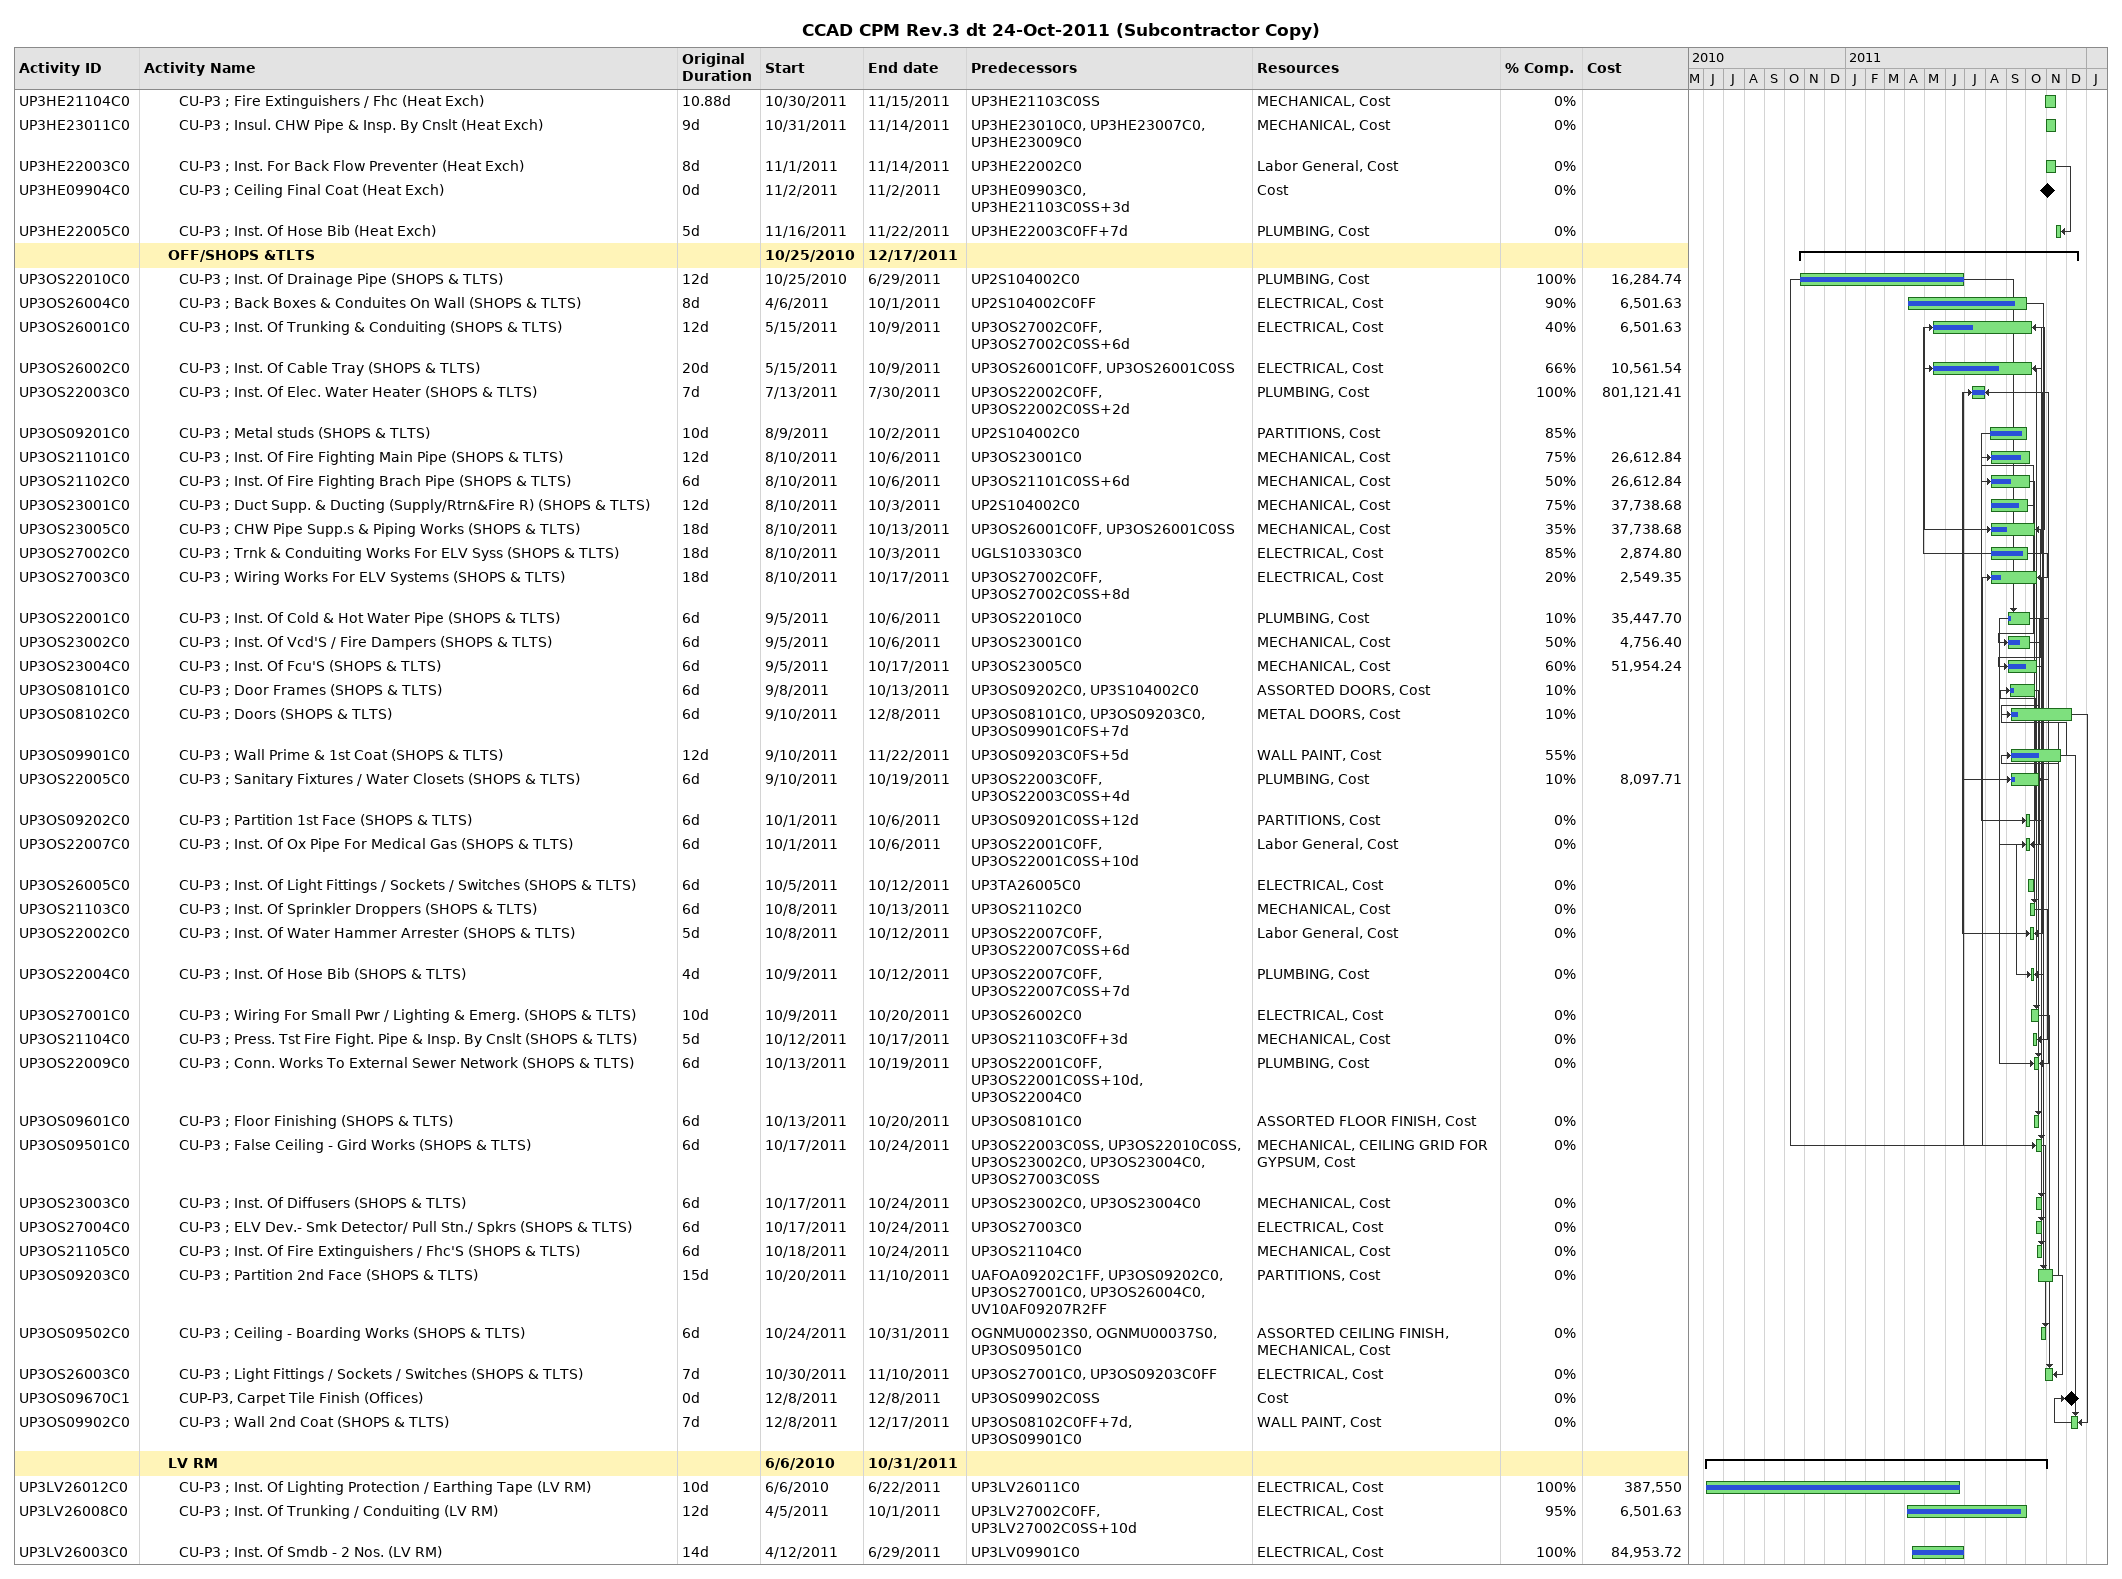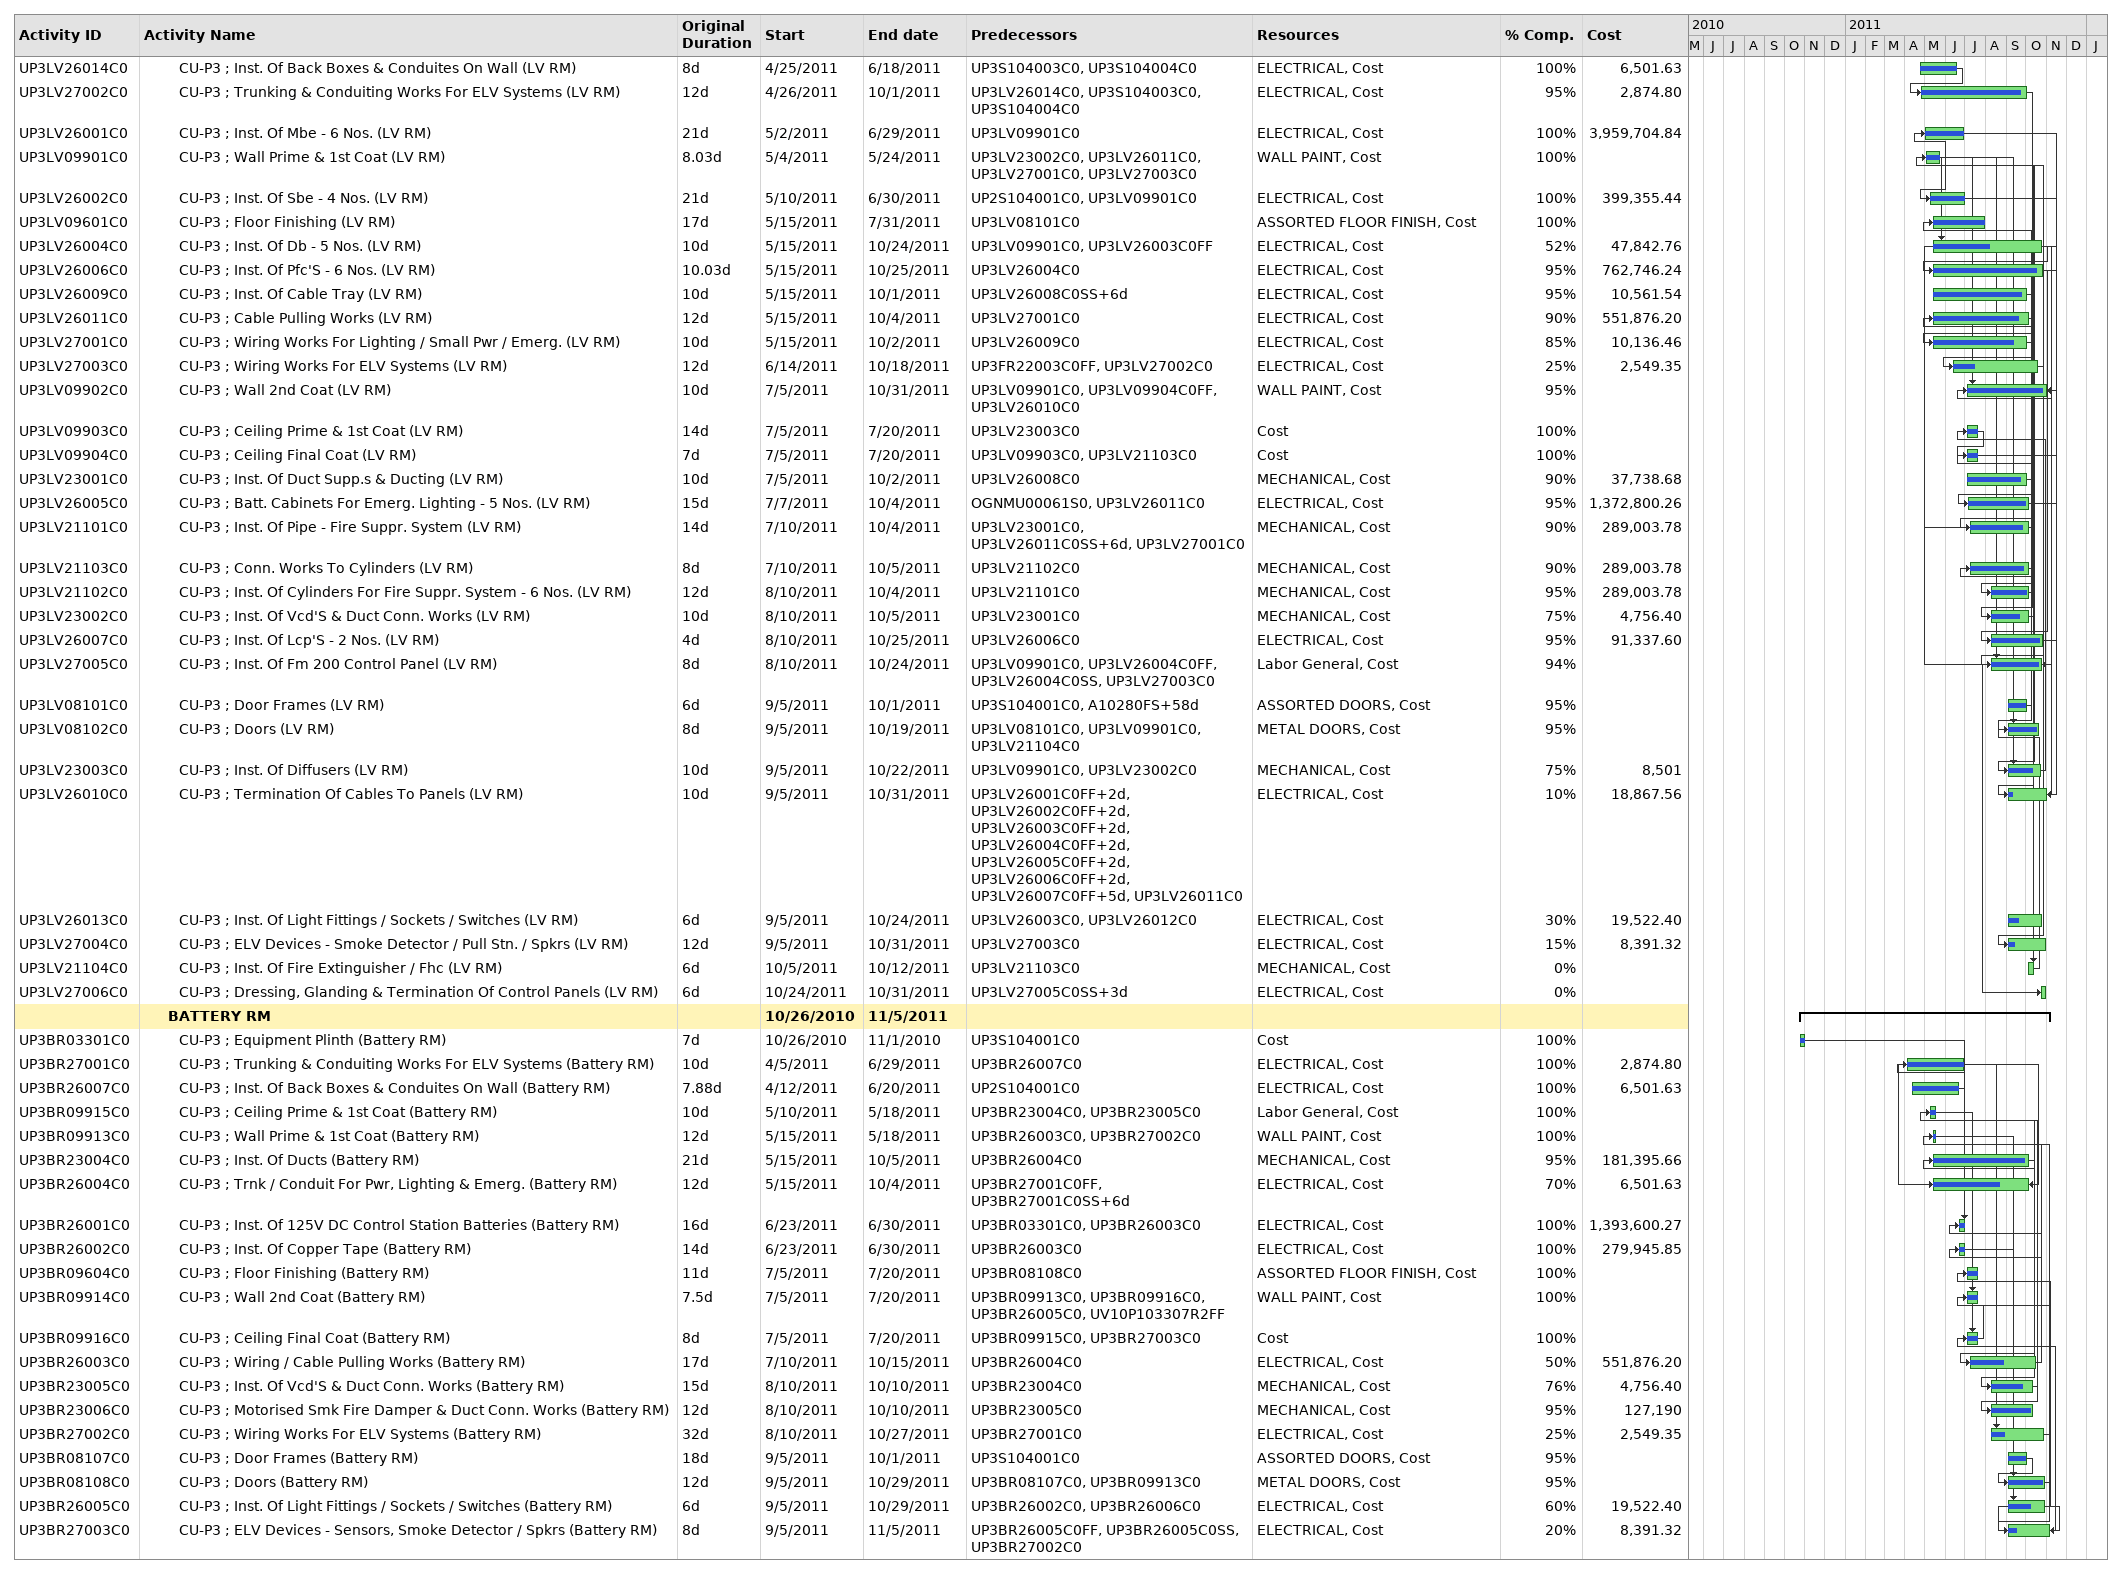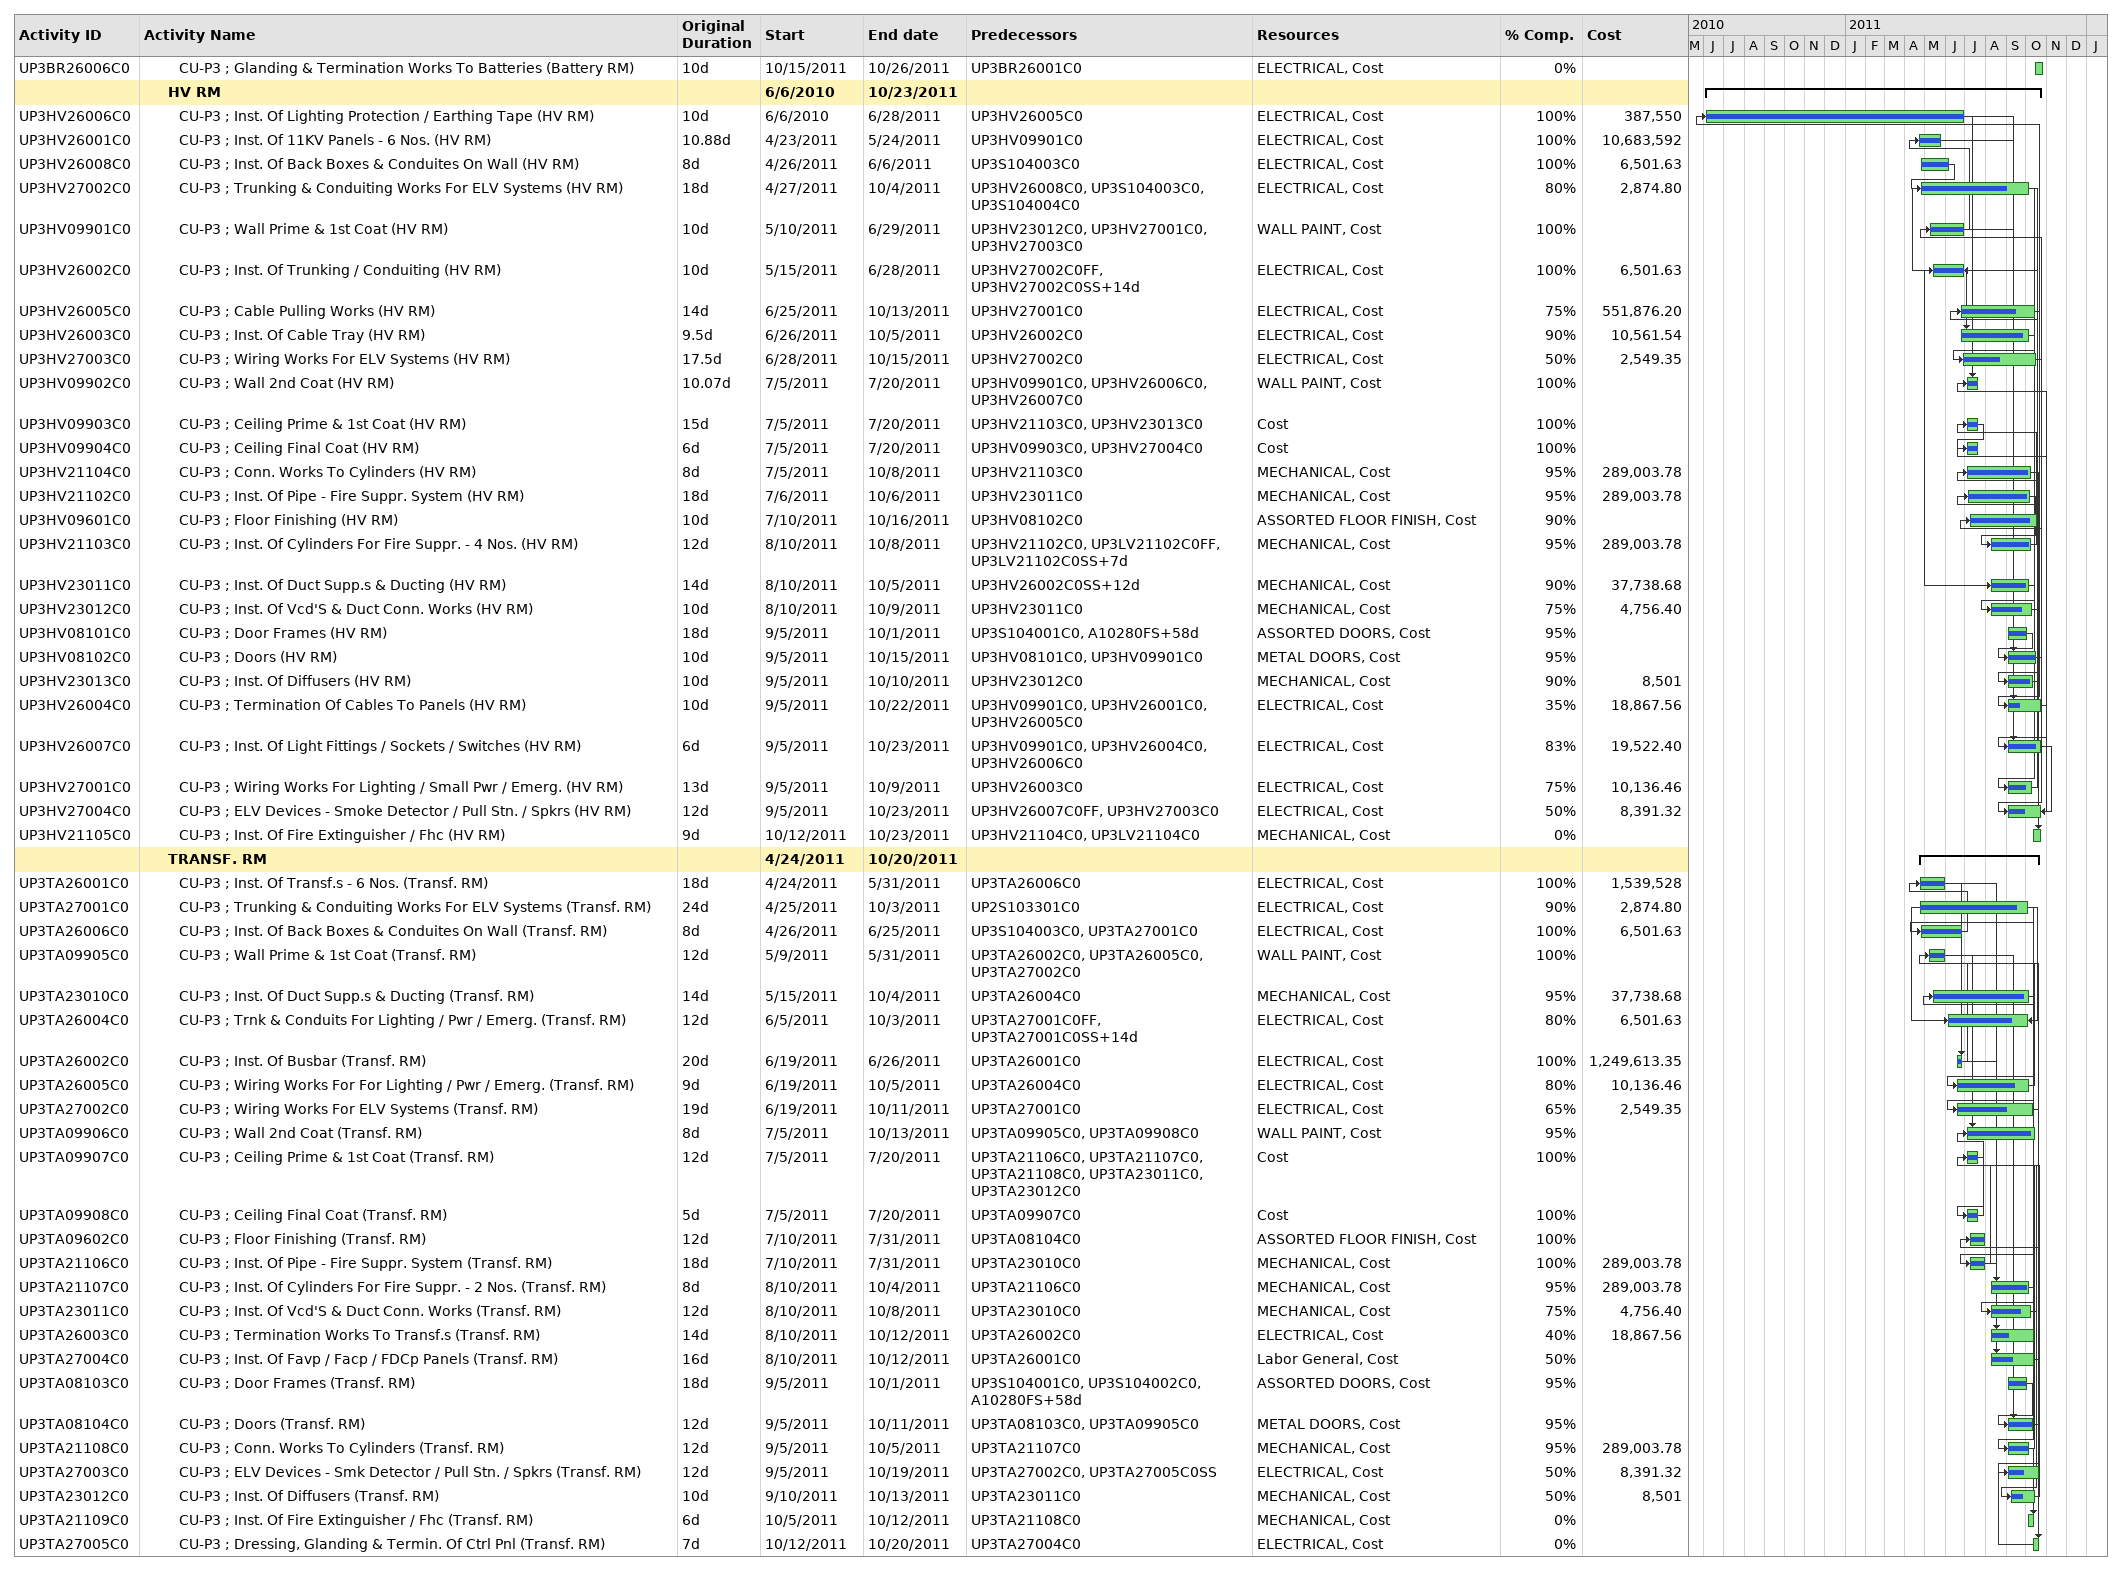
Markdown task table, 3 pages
CCAD CPM Rev.3 dt 24-Oct-2011 (Subcontractor Copy)

| ID | Level | Task | Original duration | Start | Finish | Predecessors | Resources | % complete | Cost |
|---|---|---|---|---|---|---|---|---|---|
| UP3HE21104C0 | 4 | CU-P3 ; Fire Extinguishers / Fhc (Heat Exch) | 10.88d | 2011-10-30 | 2011-11-15 | UP3HE21103C0SS | MECHANICAL, Cost | 0 |  |
| UP3HE23011C0 | 4 | CU-P3 ; Insul. CHW Pipe & Insp. By Cnslt (Heat Exch) | 9d | 2011-10-31 | 2011-11-14 | UP3HE23010C0, UP3HE23007C0, UP3HE23009C0 | MECHANICAL, Cost | 0 |  |
| UP3HE22003C0 | 4 | CU-P3 ; Inst. For Back Flow Preventer (Heat Exch) | 8d | 2011-11-01 | 2011-11-14 | UP3HE22002C0 | Labor General, Cost | 0 |  |
| UP3HE09904C0 | 4 | CU-P3 ; Ceiling Final Coat (Heat Exch) | 0d | 2011-11-02 | 2011-11-02 | UP3HE09903C0, UP3HE21103C0SS+3d | Cost | 0 |  |
| UP3HE22005C0 | 4 | CU-P3 ; Inst. Of Hose Bib (Heat Exch) | 5d | 2011-11-16 | 2011-11-22 | UP3HE22003C0FF+7d | PLUMBING, Cost | 0 |  |
|  | 3 | **OFF/SHOPS &TLTS** |  | 2010-10-25 | 2011-12-17 |  |  |  |  |
| UP3OS22010C0 | 4 | CU-P3 ; Inst. Of Drainage Pipe (SHOPS & TLTS) | 12d | 2010-10-25 | 2011-06-29 | UP2S104002C0 | PLUMBING, Cost | 100 | 16284.74 |
| UP3OS26004C0 | 4 | CU-P3 ; Back Boxes & Conduites On Wall (SHOPS & TLTS) | 8d | 2011-04-06 | 2011-10-01 | UP2S104002C0FF | ELECTRICAL, Cost | 90 | 6501.63 |
| UP3OS26001C0 | 4 | CU-P3 ; Inst. Of Trunking & Conduiting (SHOPS & TLTS) | 12d | 2011-05-15 | 2011-10-09 | UP3OS27002C0FF, UP3OS27002C0SS+6d | ELECTRICAL, Cost | 40 | 6501.63 |
| UP3OS26002C0 | 4 | CU-P3 ; Inst. Of Cable Tray (SHOPS & TLTS) | 20d | 2011-05-15 | 2011-10-09 | UP3OS26001C0FF, UP3OS26001C0SS | ELECTRICAL, Cost | 66 | 10561.54 |
| UP3OS22003C0 | 4 | CU-P3 ; Inst. Of Elec. Water Heater (SHOPS & TLTS) | 7d | 2011-07-13 | 2011-07-30 | UP3OS22002C0FF, UP3OS22002C0SS+2d | PLUMBING, Cost | 100 | 801121.41 |
| UP3OS09201C0 | 4 | CU-P3 ; Metal studs (SHOPS & TLTS) | 10d | 2011-08-09 | 2011-10-02 | UP2S104002C0 | PARTITIONS, Cost | 85 |  |
| UP3OS21101C0 | 4 | CU-P3 ; Inst. Of Fire Fighting Main Pipe (SHOPS & TLTS) | 12d | 2011-08-10 | 2011-10-06 | UP3OS23001C0 | MECHANICAL, Cost | 75 | 26612.84 |
| UP3OS21102C0 | 4 | CU-P3 ; Inst. Of Fire Fighting Brach Pipe (SHOPS & TLTS) | 6d | 2011-08-10 | 2011-10-06 | UP3OS21101C0SS+6d | MECHANICAL, Cost | 50 | 26612.84 |
| UP3OS23001C0 | 4 | CU-P3 ; Duct Supp. & Ducting (Supply/Rtrn&Fire R) (SHOPS & TLTS) | 12d | 2011-08-10 | 2011-10-03 | UP2S104002C0 | MECHANICAL, Cost | 75 | 37738.68 |
| UP3OS23005C0 | 4 | CU-P3 ; CHW Pipe Supp.s & Piping Works (SHOPS & TLTS) | 18d | 2011-08-10 | 2011-10-13 | UP3OS26001C0FF, UP3OS26001C0SS | MECHANICAL, Cost | 35 | 37738.68 |
| UP3OS27002C0 | 4 | CU-P3 ; Trnk & Conduiting Works For ELV Syss (SHOPS & TLTS) | 18d | 2011-08-10 | 2011-10-03 | UGLS103303C0 | ELECTRICAL, Cost | 85 | 2874.80 |
| UP3OS27003C0 | 4 | CU-P3 ; Wiring Works For ELV Systems (SHOPS & TLTS) | 18d | 2011-08-10 | 2011-10-17 | UP3OS27002C0FF, UP3OS27002C0SS+8d | ELECTRICAL, Cost | 20 | 2549.35 |
| UP3OS22001C0 | 4 | CU-P3 ; Inst. Of Cold & Hot Water Pipe (SHOPS & TLTS) | 6d | 2011-09-05 | 2011-10-06 | UP3OS22010C0 | PLUMBING, Cost | 10 | 35447.70 |
| UP3OS23002C0 | 4 | CU-P3 ; Inst. Of Vcd'S / Fire Dampers (SHOPS & TLTS) | 6d | 2011-09-05 | 2011-10-06 | UP3OS23001C0 | MECHANICAL, Cost | 50 | 4756.40 |
| UP3OS23004C0 | 4 | CU-P3 ; Inst. Of Fcu'S (SHOPS & TLTS) | 6d | 2011-09-05 | 2011-10-17 | UP3OS23005C0 | MECHANICAL, Cost | 60 | 51954.24 |
| UP3OS08101C0 | 4 | CU-P3 ; Door Frames (SHOPS & TLTS) | 6d | 2011-09-08 | 2011-10-13 | UP3OS09202C0, UP3S104002C0 | ASSORTED DOORS, Cost | 10 |  |
| UP3OS08102C0 | 4 | CU-P3 ; Doors (SHOPS & TLTS) | 6d | 2011-09-10 | 2011-12-08 | UP3OS08101C0, UP3OS09203C0, UP3OS09901C0FS+7d | METAL DOORS, Cost | 10 |  |
| UP3OS09901C0 | 4 | CU-P3 ; Wall Prime & 1st Coat (SHOPS & TLTS) | 12d | 2011-09-10 | 2011-11-22 | UP3OS09203C0FS+5d | WALL PAINT, Cost | 55 |  |
| UP3OS22005C0 | 4 | CU-P3 ; Sanitary Fixtures / Water Closets (SHOPS & TLTS) | 6d | 2011-09-10 | 2011-10-19 | UP3OS22003C0FF, UP3OS22003C0SS+4d | PLUMBING, Cost | 10 | 8097.71 |
| UP3OS09202C0 | 4 | CU-P3 ; Partition 1st Face (SHOPS & TLTS) | 6d | 2011-10-01 | 2011-10-06 | UP3OS09201C0SS+12d | PARTITIONS, Cost | 0 |  |
| UP3OS22007C0 | 4 | CU-P3 ; Inst. Of Ox Pipe For Medical Gas (SHOPS & TLTS) | 6d | 2011-10-01 | 2011-10-06 | UP3OS22001C0FF, UP3OS22001C0SS+10d | Labor General, Cost | 0 |  |
| UP3OS26005C0 | 4 | CU-P3 ; Inst. Of Light Fittings / Sockets / Switches (SHOPS & TLTS) | 6d | 2011-10-05 | 2011-10-12 | UP3TA26005C0 | ELECTRICAL, Cost | 0 |  |
| UP3OS21103C0 | 4 | CU-P3 ; Inst. Of Sprinkler Droppers (SHOPS & TLTS) | 6d | 2011-10-08 | 2011-10-13 | UP3OS21102C0 | MECHANICAL, Cost | 0 |  |
| UP3OS22002C0 | 4 | CU-P3 ; Inst. Of Water Hammer Arrester (SHOPS & TLTS) | 5d | 2011-10-08 | 2011-10-12 | UP3OS22007C0FF, UP3OS22007C0SS+6d | Labor General, Cost | 0 |  |
| UP3OS22004C0 | 4 | CU-P3 ; Inst. Of Hose Bib (SHOPS & TLTS) | 4d | 2011-10-09 | 2011-10-12 | UP3OS22007C0FF, UP3OS22007C0SS+7d | PLUMBING, Cost | 0 |  |
| UP3OS27001C0 | 4 | CU-P3 ; Wiring For Small Pwr / Lighting & Emerg. (SHOPS & TLTS) | 10d | 2011-10-09 | 2011-10-20 | UP3OS26002C0 | ELECTRICAL, Cost | 0 |  |
| UP3OS21104C0 | 4 | CU-P3 ; Press. Tst Fire Fight. Pipe & Insp. By Cnslt (SHOPS & TLTS) | 5d | 2011-10-12 | 2011-10-17 | UP3OS21103C0FF+3d | MECHANICAL, Cost | 0 |  |
| UP3OS22009C0 | 4 | CU-P3 ; Conn. Works To External Sewer Network (SHOPS & TLTS) | 6d | 2011-10-13 | 2011-10-19 | UP3OS22001C0FF, UP3OS22001C0SS+10d, UP3OS22004C0 | PLUMBING, Cost | 0 |  |
| UP3OS09601C0 | 4 | CU-P3 ; Floor Finishing (SHOPS & TLTS) | 6d | 2011-10-13 | 2011-10-20 | UP3OS08101C0 | ASSORTED FLOOR FINISH, Cost | 0 |  |
| UP3OS09501C0 | 4 | CU-P3 ; False Ceiling - Gird Works (SHOPS & TLTS) | 6d | 2011-10-17 | 2011-10-24 | UP3OS22003C0SS, UP3OS22010C0SS, UP3OS23002C0, UP3OS23004C0, UP3OS27003C0SS | MECHANICAL, CEILING GRID FOR GYPSUM, Cost | 0 |  |
| UP3OS23003C0 | 4 | CU-P3 ; Inst. Of Diffusers (SHOPS & TLTS) | 6d | 2011-10-17 | 2011-10-24 | UP3OS23002C0, UP3OS23004C0 | MECHANICAL, Cost | 0 |  |
| UP3OS27004C0 | 4 | CU-P3 ; ELV Dev.- Smk Detector/ Pull Stn./ Spkrs (SHOPS & TLTS) | 6d | 2011-10-17 | 2011-10-24 | UP3OS27003C0 | ELECTRICAL, Cost | 0 |  |
| UP3OS21105C0 | 4 | CU-P3 ; Inst. Of Fire Extinguishers / Fhc'S (SHOPS & TLTS) | 6d | 2011-10-18 | 2011-10-24 | UP3OS21104C0 | MECHANICAL, Cost | 0 |  |
| UP3OS09203C0 | 4 | CU-P3 ; Partition 2nd Face (SHOPS & TLTS) | 15d | 2011-10-20 | 2011-11-10 | UAFOA09202C1FF, UP3OS09202C0, UP3OS27001C0, UP3OS26004C0, UV10AF09207R2FF | PARTITIONS, Cost | 0 |  |
| UP3OS09502C0 | 4 | CU-P3 ; Ceiling - Boarding Works (SHOPS & TLTS) | 6d | 2011-10-24 | 2011-10-31 | OGNMU00023S0, OGNMU00037S0, UP3OS09501C0 | ASSORTED CEILING FINISH, MECHANICAL, Cost | 0 |  |
| UP3OS26003C0 | 4 | CU-P3 ; Light Fittings / Sockets / Switches (SHOPS & TLTS) | 7d | 2011-10-30 | 2011-11-10 | UP3OS27001C0, UP3OS09203C0FF | ELECTRICAL, Cost | 0 |  |
| UP3OS09670C1 | 4 | CUP-P3, Carpet Tile Finish (Offices) | 0d | 2011-12-08 | 2011-12-08 | UP3OS09902C0SS | Cost | 0 |  |
| UP3OS09902C0 | 4 | CU-P3 ; Wall 2nd Coat (SHOPS & TLTS) | 7d | 2011-12-08 | 2011-12-17 | UP3OS08102C0FF+7d, UP3OS09901C0 | WALL PAINT, Cost | 0 |  |
|  | 3 | **LV RM** |  | 2010-06-06 | 2011-10-31 |  |  |  |  |
| UP3LV26012C0 | 4 | CU-P3 ; Inst. Of Lighting Protection / Earthing Tape (LV RM) | 10d | 2010-06-06 | 2011-06-22 | UP3LV26011C0 | ELECTRICAL, Cost | 100 | 387550 |
| UP3LV26008C0 | 4 | CU-P3 ; Inst. Of Trunking / Conduiting (LV RM) | 12d | 2011-04-05 | 2011-10-01 | UP3LV27002C0FF, UP3LV27002C0SS+10d | ELECTRICAL, Cost | 95 | 6501.63 |
| UP3LV26003C0 | 4 | CU-P3 ; Inst. Of Smdb - 2 Nos. (LV RM) | 14d | 2011-04-12 | 2011-06-29 | UP3LV09901C0 | ELECTRICAL, Cost | 100 | 84953.72 |
| UP3LV26014C0 | 4 | CU-P3 ; Inst. Of Back Boxes & Conduites On Wall (LV RM) | 8d | 2011-04-25 | 2011-06-18 | UP3S104003C0, UP3S104004C0 | ELECTRICAL, Cost | 100 | 6501.63 |
| UP3LV27002C0 | 4 | CU-P3 ; Trunking & Conduiting Works For ELV Systems (LV RM) | 12d | 2011-04-26 | 2011-10-01 | UP3LV26014C0, UP3S104003C0, UP3S104004C0 | ELECTRICAL, Cost | 95 | 2874.80 |
| UP3LV26001C0 | 4 | CU-P3 ; Inst. Of Mbe - 6 Nos. (LV RM) | 21d | 2011-05-02 | 2011-06-29 | UP3LV09901C0 | ELECTRICAL, Cost | 100 | 3959704.84 |
| UP3LV09901C0 | 4 | CU-P3 ; Wall Prime & 1st Coat (LV RM) | 8.03d | 2011-05-04 | 2011-05-24 | UP3LV23002C0, UP3LV26011C0, UP3LV27001C0, UP3LV27003C0 | WALL PAINT, Cost | 100 |  |
| UP3LV26002C0 | 4 | CU-P3 ; Inst. Of Sbe - 4 Nos. (LV RM) | 21d | 2011-05-10 | 2011-06-30 | UP2S104001C0, UP3LV09901C0 | ELECTRICAL, Cost | 100 | 399355.44 |
| UP3LV09601C0 | 4 | CU-P3 ; Floor Finishing (LV RM) | 17d | 2011-05-15 | 2011-07-31 | UP3LV08101C0 | ASSORTED FLOOR FINISH, Cost | 100 |  |
| UP3LV26004C0 | 4 | CU-P3 ; Inst. Of Db - 5 Nos. (LV RM) | 10d | 2011-05-15 | 2011-10-24 | UP3LV09901C0, UP3LV26003C0FF | ELECTRICAL, Cost | 52 | 47842.76 |
| UP3LV26006C0 | 4 | CU-P3 ; Inst. Of Pfc'S - 6 Nos. (LV RM) | 10.03d | 2011-05-15 | 2011-10-25 | UP3LV26004C0 | ELECTRICAL, Cost | 95 | 762746.24 |
| UP3LV26009C0 | 4 | CU-P3 ; Inst. Of Cable Tray (LV RM) | 10d | 2011-05-15 | 2011-10-01 | UP3LV26008C0SS+6d | ELECTRICAL, Cost | 95 | 10561.54 |
| UP3LV26011C0 | 4 | CU-P3 ; Cable Pulling Works (LV RM) | 12d | 2011-05-15 | 2011-10-04 | UP3LV27001C0 | ELECTRICAL, Cost | 90 | 551876.20 |
| UP3LV27001C0 | 4 | CU-P3 ; Wiring Works For Lighting / Small Pwr / Emerg. (LV RM) | 10d | 2011-05-15 | 2011-10-02 | UP3LV26009C0 | ELECTRICAL, Cost | 85 | 10136.46 |
| UP3LV27003C0 | 4 | CU-P3 ; Wiring Works For ELV Systems (LV RM) | 12d | 2011-06-14 | 2011-10-18 | UP3FR22003C0FF, UP3LV27002C0 | ELECTRICAL, Cost | 25 | 2549.35 |
| UP3LV09902C0 | 4 | CU-P3 ; Wall 2nd Coat (LV RM) | 10d | 2011-07-05 | 2011-10-31 | UP3LV09901C0, UP3LV09904C0FF, UP3LV26010C0 | WALL PAINT, Cost | 95 |  |
| UP3LV09903C0 | 4 | CU-P3 ; Ceiling Prime & 1st Coat (LV RM) | 14d | 2011-07-05 | 2011-07-20 | UP3LV23003C0 | Cost | 100 |  |
| UP3LV09904C0 | 4 | CU-P3 ; Ceiling Final Coat (LV RM) | 7d | 2011-07-05 | 2011-07-20 | UP3LV09903C0, UP3LV21103C0 | Cost | 100 |  |
| UP3LV23001C0 | 4 | CU-P3 ; Inst. Of Duct Supp.s & Ducting (LV RM) | 10d | 2011-07-05 | 2011-10-02 | UP3LV26008C0 | MECHANICAL, Cost | 90 | 37738.68 |
| UP3LV26005C0 | 4 | CU-P3 ; Batt. Cabinets For Emerg. Lighting - 5 Nos. (LV RM) | 15d | 2011-07-07 | 2011-10-04 | OGNMU00061S0, UP3LV26011C0 | ELECTRICAL, Cost | 95 | 1372800.26 |
| UP3LV21101C0 | 4 | CU-P3 ; Inst. Of Pipe - Fire Suppr. System (LV RM) | 14d | 2011-07-10 | 2011-10-04 | UP3LV23001C0, UP3LV26011C0SS+6d, UP3LV27001C0 | MECHANICAL, Cost | 90 | 289003.78 |
| UP3LV21103C0 | 4 | CU-P3 ; Conn. Works To Cylinders (LV RM) | 8d | 2011-07-10 | 2011-10-05 | UP3LV21102C0 | MECHANICAL, Cost | 90 | 289003.78 |
| UP3LV21102C0 | 4 | CU-P3 ; Inst. Of Cylinders For Fire Suppr. System - 6 Nos. (LV RM) | 12d | 2011-08-10 | 2011-10-04 | UP3LV21101C0 | MECHANICAL, Cost | 95 | 289003.78 |
| UP3LV23002C0 | 4 | CU-P3 ; Inst. Of Vcd'S & Duct Conn. Works (LV RM) | 10d | 2011-08-10 | 2011-10-05 | UP3LV23001C0 | MECHANICAL, Cost | 75 | 4756.40 |
| UP3LV26007C0 | 4 | CU-P3 ; Inst. Of Lcp'S - 2 Nos. (LV RM) | 4d | 2011-08-10 | 2011-10-25 | UP3LV26006C0 | ELECTRICAL, Cost | 95 | 91337.60 |
| UP3LV27005C0 | 4 | CU-P3 ; Inst. Of Fm 200 Control Panel (LV RM) | 8d | 2011-08-10 | 2011-10-24 | UP3LV09901C0, UP3LV26004C0FF, UP3LV26004C0SS, UP3LV27003C0 | Labor General, Cost | 94 |  |
| UP3LV08101C0 | 4 | CU-P3 ; Door Frames (LV RM) | 6d | 2011-09-05 | 2011-10-01 | UP3S104001C0, A10280FS+58d | ASSORTED DOORS, Cost | 95 |  |
| UP3LV08102C0 | 4 | CU-P3 ; Doors (LV RM) | 8d | 2011-09-05 | 2011-10-19 | UP3LV08101C0, UP3LV09901C0, UP3LV21104C0 | METAL DOORS, Cost | 95 |  |
| UP3LV23003C0 | 4 | CU-P3 ; Inst. Of Diffusers (LV RM) | 10d | 2011-09-05 | 2011-10-22 | UP3LV09901C0, UP3LV23002C0 | MECHANICAL, Cost | 75 | 8501 |
| UP3LV26010C0 | 4 | CU-P3 ; Termination Of Cables To Panels (LV RM) | 10d | 2011-09-05 | 2011-10-31 | UP3LV26001C0FF+2d, UP3LV26002C0FF+2d, UP3LV26003C0FF+2d, UP3LV26004C0FF+2d, UP3LV26005C0FF+2d, UP3LV26006C0FF+2d, UP3LV26007C0FF+5d, UP3LV26011C0 | ELECTRICAL, Cost | 10 | 18867.56 |
| UP3LV26013C0 | 4 | CU-P3 ; Inst. Of Light Fittings / Sockets / Switches (LV RM) | 6d | 2011-09-05 | 2011-10-24 | UP3LV26003C0, UP3LV26012C0 | ELECTRICAL, Cost | 30 | 19522.40 |
| UP3LV27004C0 | 4 | CU-P3 ; ELV Devices - Smoke Detector / Pull Stn. / Spkrs (LV RM) | 12d | 2011-09-05 | 2011-10-31 | UP3LV27003C0 | ELECTRICAL, Cost | 15 | 8391.32 |
| UP3LV21104C0 | 4 | CU-P3 ; Inst. Of Fire Extinguisher / Fhc (LV RM) | 6d | 2011-10-05 | 2011-10-12 | UP3LV21103C0 | MECHANICAL, Cost | 0 |  |
| UP3LV27006C0 | 4 | CU-P3 ; Dressing, Glanding & Termination Of Control Panels (LV RM) | 6d | 2011-10-24 | 2011-10-31 | UP3LV27005C0SS+3d | ELECTRICAL, Cost | 0 |  |
|  | 3 | **BATTERY RM** |  | 2010-10-26 | 2011-11-05 |  |  |  |  |
| UP3BR03301C0 | 4 | CU-P3 ; Equipment Plinth (Battery RM) | 7d | 2010-10-26 | 2010-11-01 | UP3S104001C0 | Cost | 100 |  |
| UP3BR27001C0 | 4 | CU-P3 ; Trunking & Conduiting Works For ELV Systems (Battery RM) | 10d | 2011-04-05 | 2011-06-29 | UP3BR26007C0 | ELECTRICAL, Cost | 100 | 2874.80 |
| UP3BR26007C0 | 4 | CU-P3 ; Inst. Of Back Boxes & Conduites On Wall (Battery RM) | 7.88d | 2011-04-12 | 2011-06-20 | UP2S104001C0 | ELECTRICAL, Cost | 100 | 6501.63 |
| UP3BR09915C0 | 4 | CU-P3 ; Ceiling Prime & 1st Coat (Battery RM) | 10d | 2011-05-10 | 2011-05-18 | UP3BR23004C0, UP3BR23005C0 | Labor General, Cost | 100 |  |
| UP3BR09913C0 | 4 | CU-P3 ; Wall Prime & 1st Coat (Battery RM) | 12d | 2011-05-15 | 2011-05-18 | UP3BR26003C0, UP3BR27002C0 | WALL PAINT, Cost | 100 |  |
| UP3BR23004C0 | 4 | CU-P3 ; Inst. Of Ducts (Battery RM) | 21d | 2011-05-15 | 2011-10-05 | UP3BR26004C0 | MECHANICAL, Cost | 95 | 181395.66 |
| UP3BR26004C0 | 4 | CU-P3 ; Trnk / Conduit For Pwr, Lighting & Emerg. (Battery RM) | 12d | 2011-05-15 | 2011-10-04 | UP3BR27001C0FF, UP3BR27001C0SS+6d | ELECTRICAL, Cost | 70 | 6501.63 |
| UP3BR26001C0 | 4 | CU-P3 ; Inst. Of 125V DC Control Station Batteries (Battery RM) | 16d | 2011-06-23 | 2011-06-30 | UP3BR03301C0, UP3BR26003C0 | ELECTRICAL, Cost | 100 | 1393600.27 |
| UP3BR26002C0 | 4 | CU-P3 ; Inst. Of Copper Tape (Battery RM) | 14d | 2011-06-23 | 2011-06-30 | UP3BR26003C0 | ELECTRICAL, Cost | 100 | 279945.85 |
| UP3BR09604C0 | 4 | CU-P3 ; Floor Finishing (Battery RM) | 11d | 2011-07-05 | 2011-07-20 | UP3BR08108C0 | ASSORTED FLOOR FINISH, Cost | 100 |  |
| UP3BR09914C0 | 4 | CU-P3 ; Wall 2nd Coat (Battery RM) | 7.5d | 2011-07-05 | 2011-07-20 | UP3BR09913C0, UP3BR09916C0, UP3BR26005C0, UV10P103307R2FF | WALL PAINT, Cost | 100 |  |
| UP3BR09916C0 | 4 | CU-P3 ; Ceiling Final Coat (Battery RM) | 8d | 2011-07-05 | 2011-07-20 | UP3BR09915C0, UP3BR27003C0 | Cost | 100 |  |
| UP3BR26003C0 | 4 | CU-P3 ; Wiring / Cable Pulling Works (Battery RM) | 17d | 2011-07-10 | 2011-10-15 | UP3BR26004C0 | ELECTRICAL, Cost | 50 | 551876.20 |
| UP3BR23005C0 | 4 | CU-P3 ; Inst. Of Vcd'S & Duct Conn. Works (Battery RM) | 15d | 2011-08-10 | 2011-10-10 | UP3BR23004C0 | MECHANICAL, Cost | 76 | 4756.40 |
| UP3BR23006C0 | 4 | CU-P3 ; Motorised Smk Fire Damper & Duct Conn. Works (Battery RM) | 12d | 2011-08-10 | 2011-10-10 | UP3BR23005C0 | MECHANICAL, Cost | 95 | 127190 |
| UP3BR27002C0 | 4 | CU-P3 ; Wiring Works For ELV Systems (Battery RM) | 32d | 2011-08-10 | 2011-10-27 | UP3BR27001C0 | ELECTRICAL, Cost | 25 | 2549.35 |
| UP3BR08107C0 | 4 | CU-P3 ; Door Frames (Battery RM) | 18d | 2011-09-05 | 2011-10-01 | UP3S104001C0 | ASSORTED DOORS, Cost | 95 |  |
| UP3BR08108C0 | 4 | CU-P3 ; Doors (Battery RM) | 12d | 2011-09-05 | 2011-10-29 | UP3BR08107C0, UP3BR09913C0 | METAL DOORS, Cost | 95 |  |
| UP3BR26005C0 | 4 | CU-P3 ; Inst. Of Light Fittings / Sockets / Switches (Battery RM) | 6d | 2011-09-05 | 2011-10-29 | UP3BR26002C0, UP3BR26006C0 | ELECTRICAL, Cost | 60 | 19522.40 |
| UP3BR27003C0 | 4 | CU-P3 ; ELV Devices - Sensors, Smoke Detector / Spkrs (Battery RM) | 8d | 2011-09-05 | 2011-11-05 | UP3BR26005C0FF, UP3BR26005C0SS, UP3BR27002C0 | ELECTRICAL, Cost | 20 | 8391.32 |
| UP3BR26006C0 | 4 | CU-P3 ; Glanding & Termination Works To Batteries (Battery RM) | 10d | 2011-10-15 | 2011-10-26 | UP3BR26001C0 | ELECTRICAL, Cost | 0 |  |
|  | 3 | **HV RM** |  | 2010-06-06 | 2011-10-23 |  |  |  |  |
| UP3HV26006C0 | 4 | CU-P3 ; Inst. Of Lighting Protection / Earthing Tape (HV RM) | 10d | 2010-06-06 | 2011-06-28 | UP3HV26005C0 | ELECTRICAL, Cost | 100 | 387550 |
| UP3HV26001C0 | 4 | CU-P3 ; Inst. Of 11KV Panels - 6 Nos. (HV RM) | 10.88d | 2011-04-23 | 2011-05-24 | UP3HV09901C0 | ELECTRICAL, Cost | 100 | 10683592 |
| UP3HV26008C0 | 4 | CU-P3 ; Inst. Of Back Boxes & Conduites On Wall (HV RM) | 8d | 2011-04-26 | 2011-06-06 | UP3S104003C0 | ELECTRICAL, Cost | 100 | 6501.63 |
| UP3HV27002C0 | 4 | CU-P3 ; Trunking & Conduiting Works For ELV Systems (HV RM) | 18d | 2011-04-27 | 2011-10-04 | UP3HV26008C0, UP3S104003C0, UP3S104004C0 | ELECTRICAL, Cost | 80 | 2874.80 |
| UP3HV09901C0 | 4 | CU-P3 ; Wall Prime & 1st Coat (HV RM) | 10d | 2011-05-10 | 2011-06-29 | UP3HV23012C0, UP3HV27001C0, UP3HV27003C0 | WALL PAINT, Cost | 100 |  |
| UP3HV26002C0 | 4 | CU-P3 ; Inst. Of Trunking / Conduiting (HV RM) | 10d | 2011-05-15 | 2011-06-28 | UP3HV27002C0FF, UP3HV27002C0SS+14d | ELECTRICAL, Cost | 100 | 6501.63 |
| UP3HV26005C0 | 4 | CU-P3 ; Cable Pulling Works (HV RM) | 14d | 2011-06-25 | 2011-10-13 | UP3HV27001C0 | ELECTRICAL, Cost | 75 | 551876.20 |
| UP3HV26003C0 | 4 | CU-P3 ; Inst. Of Cable Tray (HV RM) | 9.5d | 2011-06-26 | 2011-10-05 | UP3HV26002C0 | ELECTRICAL, Cost | 90 | 10561.54 |
| UP3HV27003C0 | 4 | CU-P3 ; Wiring Works For ELV Systems (HV RM) | 17.5d | 2011-06-28 | 2011-10-15 | UP3HV27002C0 | ELECTRICAL, Cost | 50 | 2549.35 |
| UP3HV09902C0 | 4 | CU-P3 ; Wall 2nd Coat (HV RM) | 10.07d | 2011-07-05 | 2011-07-20 | UP3HV09901C0, UP3HV26006C0, UP3HV26007C0 | WALL PAINT, Cost | 100 |  |
| UP3HV09903C0 | 4 | CU-P3 ; Ceiling Prime & 1st Coat (HV RM) | 15d | 2011-07-05 | 2011-07-20 | UP3HV21103C0, UP3HV23013C0 | Cost | 100 |  |
| UP3HV09904C0 | 4 | CU-P3 ; Ceiling Final Coat (HV RM) | 6d | 2011-07-05 | 2011-07-20 | UP3HV09903C0, UP3HV27004C0 | Cost | 100 |  |
| UP3HV21104C0 | 4 | CU-P3 ; Conn. Works To Cylinders (HV RM) | 8d | 2011-07-05 | 2011-10-08 | UP3HV21103C0 | MECHANICAL, Cost | 95 | 289003.78 |
| UP3HV21102C0 | 4 | CU-P3 ; Inst. Of Pipe - Fire Suppr. System (HV RM) | 18d | 2011-07-06 | 2011-10-06 | UP3HV23011C0 | MECHANICAL, Cost | 95 | 289003.78 |
| UP3HV09601C0 | 4 | CU-P3 ; Floor Finishing (HV RM) | 10d | 2011-07-10 | 2011-10-16 | UP3HV08102C0 | ASSORTED FLOOR FINISH, Cost | 90 |  |
| UP3HV21103C0 | 4 | CU-P3 ; Inst. Of Cylinders For Fire Suppr. - 4 Nos. (HV RM) | 12d | 2011-08-10 | 2011-10-08 | UP3HV21102C0, UP3LV21102C0FF, UP3LV21102C0SS+7d | MECHANICAL, Cost | 95 | 289003.78 |
| UP3HV23011C0 | 4 | CU-P3 ; Inst. Of Duct Supp.s & Ducting (HV RM) | 14d | 2011-08-10 | 2011-10-05 | UP3HV26002C0SS+12d | MECHANICAL, Cost | 90 | 37738.68 |
| UP3HV23012C0 | 4 | CU-P3 ; Inst. Of Vcd'S & Duct Conn. Works (HV RM) | 10d | 2011-08-10 | 2011-10-09 | UP3HV23011C0 | MECHANICAL, Cost | 75 | 4756.40 |
| UP3HV08101C0 | 4 | CU-P3 ; Door Frames (HV RM) | 18d | 2011-09-05 | 2011-10-01 | UP3S104001C0, A10280FS+58d | ASSORTED DOORS, Cost | 95 |  |
| UP3HV08102C0 | 4 | CU-P3 ; Doors (HV RM) | 10d | 2011-09-05 | 2011-10-15 | UP3HV08101C0, UP3HV09901C0 | METAL DOORS, Cost | 95 |  |
| UP3HV23013C0 | 4 | CU-P3 ; Inst. Of Diffusers (HV RM) | 10d | 2011-09-05 | 2011-10-10 | UP3HV23012C0 | MECHANICAL, Cost | 90 | 8501 |
| UP3HV26004C0 | 4 | CU-P3 ; Termination Of Cables To Panels (HV RM) | 10d | 2011-09-05 | 2011-10-22 | UP3HV09901C0, UP3HV26001C0, UP3HV26005C0 | ELECTRICAL, Cost | 35 | 18867.56 |
| UP3HV26007C0 | 4 | CU-P3 ; Inst. Of Light Fittings / Sockets / Switches (HV RM) | 6d | 2011-09-05 | 2011-10-23 | UP3HV09901C0, UP3HV26004C0, UP3HV26006C0 | ELECTRICAL, Cost | 83 | 19522.40 |
| UP3HV27001C0 | 4 | CU-P3 ; Wiring Works For Lighting / Small Pwr / Emerg. (HV RM) | 13d | 2011-09-05 | 2011-10-09 | UP3HV26003C0 | ELECTRICAL, Cost | 75 | 10136.46 |
| UP3HV27004C0 | 4 | CU-P3 ; ELV Devices - Smoke Detector / Pull Stn. / Spkrs (HV RM) | 12d | 2011-09-05 | 2011-10-23 | UP3HV26007C0FF, UP3HV27003C0 | ELECTRICAL, Cost | 50 | 8391.32 |
| UP3HV21105C0 | 4 | CU-P3 ; Inst. Of Fire Extinguisher / Fhc (HV RM) | 9d | 2011-10-12 | 2011-10-23 | UP3HV21104C0, UP3LV21104C0 | MECHANICAL, Cost | 0 |  |
|  | 3 | **TRANSF. RM** |  | 2011-04-24 | 2011-10-20 |  |  |  |  |
| UP3TA26001C0 | 4 | CU-P3 ; Inst. Of Transf.s - 6 Nos. (Transf. RM) | 18d | 2011-04-24 | 2011-05-31 | UP3TA26006C0 | ELECTRICAL, Cost | 100 | 1539528 |
| UP3TA27001C0 | 4 | CU-P3 ; Trunking & Conduiting Works For ELV Systems (Transf. RM) | 24d | 2011-04-25 | 2011-10-03 | UP2S103301C0 | ELECTRICAL, Cost | 90 | 2874.80 |
| UP3TA26006C0 | 4 | CU-P3 ; Inst. Of Back Boxes & Conduites On Wall (Transf. RM) | 8d | 2011-04-26 | 2011-06-25 | UP3S104003C0, UP3TA27001C0 | ELECTRICAL, Cost | 100 | 6501.63 |
| UP3TA09905C0 | 4 | CU-P3 ; Wall Prime & 1st Coat (Transf. RM) | 12d | 2011-05-09 | 2011-05-31 | UP3TA26002C0, UP3TA26005C0, UP3TA27002C0 | WALL PAINT, Cost | 100 |  |
| UP3TA23010C0 | 4 | CU-P3 ; Inst. Of Duct Supp.s & Ducting (Transf. RM) | 14d | 2011-05-15 | 2011-10-04 | UP3TA26004C0 | MECHANICAL, Cost | 95 | 37738.68 |
| UP3TA26004C0 | 4 | CU-P3 ; Trnk & Conduits For Lighting / Pwr / Emerg. (Transf. RM) | 12d | 2011-06-05 | 2011-10-03 | UP3TA27001C0FF, UP3TA27001C0SS+14d | ELECTRICAL, Cost | 80 | 6501.63 |
| UP3TA26002C0 | 4 | CU-P3 ; Inst. Of Busbar (Transf. RM) | 20d | 2011-06-19 | 2011-06-26 | UP3TA26001C0 | ELECTRICAL, Cost | 100 | 1249613.35 |
| UP3TA26005C0 | 4 | CU-P3 ; Wiring Works For For Lighting / Pwr / Emerg. (Transf. RM) | 9d | 2011-06-19 | 2011-10-05 | UP3TA26004C0 | ELECTRICAL, Cost | 80 | 10136.46 |
| UP3TA27002C0 | 4 | CU-P3 ; Wiring Works For ELV Systems (Transf. RM) | 19d | 2011-06-19 | 2011-10-11 | UP3TA27001C0 | ELECTRICAL, Cost | 65 | 2549.35 |
| UP3TA09906C0 | 4 | CU-P3 ; Wall 2nd Coat (Transf. RM) | 8d | 2011-07-05 | 2011-10-13 | UP3TA09905C0, UP3TA09908C0 | WALL PAINT, Cost | 95 |  |
| UP3TA09907C0 | 4 | CU-P3 ; Ceiling Prime & 1st Coat (Transf. RM) | 12d | 2011-07-05 | 2011-07-20 | UP3TA21106C0, UP3TA21107C0, UP3TA21108C0, UP3TA23011C0, UP3TA23012C0 | Cost | 100 |  |
| UP3TA09908C0 | 4 | CU-P3 ; Ceiling Final Coat (Transf. RM) | 5d | 2011-07-05 | 2011-07-20 | UP3TA09907C0 | Cost | 100 |  |
| UP3TA09602C0 | 4 | CU-P3 ; Floor Finishing (Transf. RM) | 12d | 2011-07-10 | 2011-07-31 | UP3TA08104C0 | ASSORTED FLOOR FINISH, Cost | 100 |  |
| UP3TA21106C0 | 4 | CU-P3 ; Inst. Of Pipe - Fire Suppr. System (Transf. RM) | 18d | 2011-07-10 | 2011-07-31 | UP3TA23010C0 | MECHANICAL, Cost | 100 | 289003.78 |
| UP3TA21107C0 | 4 | CU-P3 ; Inst. Of Cylinders For Fire Suppr. - 2 Nos. (Transf. RM) | 8d | 2011-08-10 | 2011-10-04 | UP3TA21106C0 | MECHANICAL, Cost | 95 | 289003.78 |
| UP3TA23011C0 | 4 | CU-P3 ; Inst. Of Vcd'S & Duct Conn. Works (Transf. RM) | 12d | 2011-08-10 | 2011-10-08 | UP3TA23010C0 | MECHANICAL, Cost | 75 | 4756.40 |
| UP3TA26003C0 | 4 | CU-P3 ; Termination Works To Transf.s (Transf. RM) | 14d | 2011-08-10 | 2011-10-12 | UP3TA26002C0 | ELECTRICAL, Cost | 40 | 18867.56 |
| UP3TA27004C0 | 4 | CU-P3 ; Inst. Of Favp / Facp / FDCp Panels (Transf. RM) | 16d | 2011-08-10 | 2011-10-12 | UP3TA26001C0 | Labor General, Cost | 50 |  |
| UP3TA08103C0 | 4 | CU-P3 ; Door Frames (Transf. RM) | 18d | 2011-09-05 | 2011-10-01 | UP3S104001C0, UP3S104002C0, A10280FS+58d | ASSORTED DOORS, Cost | 95 |  |
| UP3TA08104C0 | 4 | CU-P3 ; Doors (Transf. RM) | 12d | 2011-09-05 | 2011-10-11 | UP3TA08103C0, UP3TA09905C0 | METAL DOORS, Cost | 95 |  |
| UP3TA21108C0 | 4 | CU-P3 ; Conn. Works To Cylinders (Transf. RM) | 12d | 2011-09-05 | 2011-10-05 | UP3TA21107C0 | MECHANICAL, Cost | 95 | 289003.78 |
| UP3TA27003C0 | 4 | CU-P3 ; ELV Devices - Smk Detector / Pull Stn. / Spkrs (Transf. RM) | 12d | 2011-09-05 | 2011-10-19 | UP3TA27002C0, UP3TA27005C0SS | ELECTRICAL, Cost | 50 | 8391.32 |
| UP3TA23012C0 | 4 | CU-P3 ; Inst. Of Diffusers (Transf. RM) | 10d | 2011-09-10 | 2011-10-13 | UP3TA23011C0 | MECHANICAL, Cost | 50 | 8501 |
| UP3TA21109C0 | 4 | CU-P3 ; Inst. Of Fire Extinguisher / Fhc (Transf. RM) | 6d | 2011-10-05 | 2011-10-12 | UP3TA21108C0 | MECHANICAL, Cost | 0 |  |
| UP3TA27005C0 | 4 | CU-P3 ; Dressing, Glanding & Termin. Of Ctrl Pnl (Transf. RM) | 7d | 2011-10-12 | 2011-10-20 | UP3TA27004C0 | ELECTRICAL, Cost | 0 |  |
